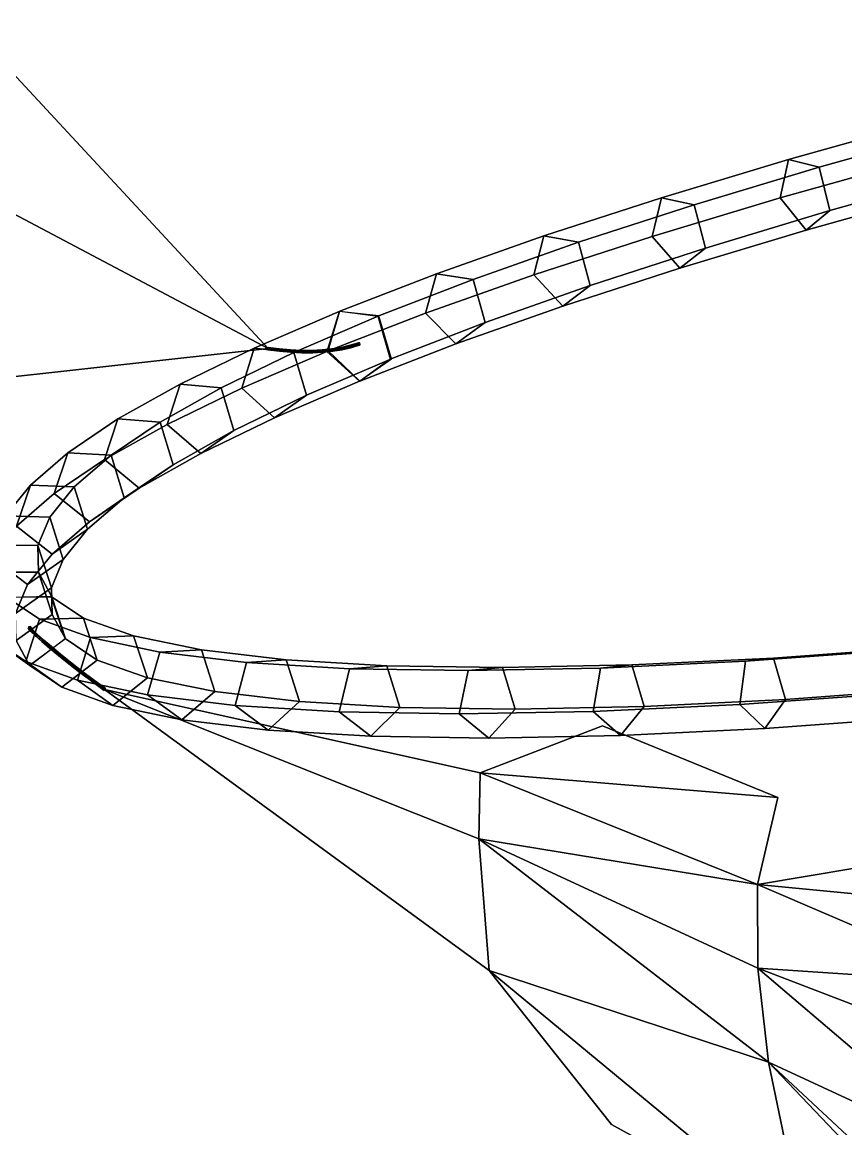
# Model space of a CAD drawing. Header units: metres. Extents: x -349 to 464, y -383 to 362.
# Drawn here: x 35.11 to 60.53, y -124.9 to -90.77 of the extents above; entities that cross this region are included whole.
import ezdxf

# ---------------------------------------------------------------- set-up
doc = ezdxf.new("R2010")
doc.units = ezdxf.units.M

msp = doc.modelspace()

# ---------------------------------------------------------------- linework, layer by layer
at = {"layer": 'Breeder_Leaf', "color": 3}
for points in [[(42.7002, -100.8336, 560.2495), (34.4834, -96.4858, 551.5913), (33.3551, -90.7683, 554.6625)], [(42.7002, -100.8336, 560.2495), (33.3551, -90.7683, 554.6625), (34.4834, -96.4858, 551.5913)], [(33.04763, -101.8982, 549.0446), (34.4834, -96.4858, 551.5913), (42.7002, -100.8336, 560.2495)], [(33.04763, -101.8982, 549.0446), (42.7002, -100.8336, 560.2495), (34.4834, -96.4858, 551.5913)], [(49.5255, -120.0182, 514.0168), (49.2049, -115.9604, 509.4046), (37.66, -111.3525, 512.0245)], [(49.5255, -120.0182, 514.0168), (37.66, -111.3525, 512.0245), (49.2049, -115.9604, 509.4046)], [(37.66, -111.3525, 512.0245), (49.2049, -115.9604, 509.4046), (49.2497, -113.9227, 503.1403)], [(37.66, -111.3525, 512.0245), (49.2497, -113.9227, 503.1403), (49.2049, -115.9604, 509.4046)], [(58.425, -114.6794, 493.5462), (53.02547, -112.4721, 497.2184), (49.2497, -113.9227, 503.1403)], [(58.425, -114.6794, 493.5462), (49.2497, -113.9227, 503.1403), (53.02547, -112.4721, 497.2184)], [(49.2049, -115.9604, 509.4046), (57.8033, -117.3701, 501.502), (49.2497, -113.9227, 503.1403)], [(49.2049, -115.9604, 509.4046), (49.2497, -113.9227, 503.1403), (57.8033, -117.3701, 501.502)], [(57.8033, -117.3701, 501.502), (58.425, -114.6794, 493.5462), (49.2497, -113.9227, 503.1403)], [(57.8033, -117.3701, 501.502), (49.2497, -113.9227, 503.1403), (58.425, -114.6794, 493.5462)], [(49.5255, -120.0182, 514.0168), (58.1452, -122.85, 511.7004), (49.2049, -115.9604, 509.4046)], [(49.5255, -120.0182, 514.0168), (49.2049, -115.9604, 509.4046), (58.1452, -122.85, 511.7004)], [(58.1452, -122.85, 511.7004), (57.8117, -119.9474, 506.6965), (49.2049, -115.9604, 509.4046)], [(58.1452, -122.85, 511.7004), (49.2049, -115.9604, 509.4046), (57.8117, -119.9474, 506.6965)], [(49.2049, -115.9604, 509.4046), (57.8117, -119.9474, 506.6965), (57.8033, -117.3701, 501.502)], [(49.2049, -115.9604, 509.4046), (57.8033, -117.3701, 501.502), (57.8117, -119.9474, 506.6965)], [(68.7174, -118.4162, 490.4249), (62.3392, -116.6055, 494.6656), (57.8033, -117.3701, 501.502)], [(68.7174, -118.4162, 490.4249), (57.8033, -117.3701, 501.502), (62.3392, -116.6055, 494.6656)], [(57.8117, -119.9474, 506.6965), (64.9236, -120.4181, 500.3792), (57.8033, -117.3701, 501.502)], [(57.8117, -119.9474, 506.6965), (57.8033, -117.3701, 501.502), (64.9236, -120.4181, 500.3792)], [(64.9236, -120.4181, 500.3792), (68.7174, -118.4162, 490.4249), (57.8033, -117.3701, 501.502)], [(64.9236, -120.4181, 500.3792), (57.8033, -117.3701, 501.502), (68.7174, -118.4162, 490.4249)], [(49.5255, -120.0182, 514.0168), (59.2172, -128.0339, 518.2159), (58.1452, -122.85, 511.7004)], [(49.5255, -120.0182, 514.0168), (58.1452, -122.85, 511.7004), (59.2172, -128.0339, 518.2159)], [(49.5255, -120.0182, 514.0168), (53.3002, -124.7684, 517.8979), (59.2172, -128.0339, 518.2159)], [(49.5255, -120.0182, 514.0168), (59.2172, -128.0339, 518.2159), (53.3002, -124.7684, 517.8979)], [(58.1452, -122.85, 511.7004), (64.8929, -125.9658, 509.017), (57.8117, -119.9474, 506.6965)], [(58.1452, -122.85, 511.7004), (57.8117, -119.9474, 506.6965), (64.8929, -125.9658, 509.017)], [(64.8929, -125.9658, 509.017), (64.9172, -122.6688, 504.9911), (57.8117, -119.9474, 506.6965)], [(64.8929, -125.9658, 509.017), (57.8117, -119.9474, 506.6965), (64.9172, -122.6688, 504.9911)], [(57.8117, -119.9474, 506.6965), (64.9172, -122.6688, 504.9911), (64.9236, -120.4181, 500.3792)], [(57.8117, -119.9474, 506.6965), (64.9236, -120.4181, 500.3792), (64.9172, -122.6688, 504.9911)], [(58.1452, -122.85, 511.7004), (69.1961, -133.1447, 515.8646), (64.8929, -125.9658, 509.017)], [(58.1452, -122.85, 511.7004), (64.8929, -125.9658, 509.017), (69.1961, -133.1447, 515.8646)], [(58.1452, -122.85, 511.7004), (63.04282, -128.0008, 515.8393), (69.1961, -133.1447, 515.8646)], [(58.1452, -122.85, 511.7004), (69.1961, -133.1447, 515.8646), (63.04282, -128.0008, 515.8393)]]:
    msp.add_3dface(points, dxfattribs=at)
at = {"layer": 'Breeder_Petiole', "color": 3}
for points in [[(62.7375, -95.00709, 585.5865), (58.5058, -96.1913, 581.806), (58.7603, -95.00459, 581.1503), (62.9599, -93.83, 584.9021)], [(62.9599, -93.83, 584.9021), (58.7603, -95.00459, 581.1503), (59.7026, -95.2444, 580.1715), (63.8311, -94.09074, 583.8646)], [(63.8311, -94.09074, 583.8646), (59.7026, -95.2444, 580.1715), (60.03922, -96.5816, 580.2133), (64.1552, -95.4312, 583.8982)], [(58.5058, -96.1913, 581.806), (54.5532, -97.38, 577.7359), (54.8377, -96.1834, 577.111), (58.7603, -95.00459, 581.1503)], [(58.7603, -95.00459, 581.1503), (54.8377, -96.1834, 577.111), (55.8467, -96.4024, 576.1959), (59.7026, -95.2444, 580.1715)], [(63.4874, -96.01163, 584.9567), (59.3081, -97.1807, 581.2182), (58.5058, -96.1913, 581.806), (62.7375, -95.00709, 585.5865)], [(59.7026, -95.2444, 580.1715), (55.8467, -96.4024, 576.1959), (56.1951, -97.7362, 576.2468), (60.03922, -96.5816, 580.2133)], [(64.1552, -95.4312, 583.8982), (60.03922, -96.5816, 580.2133), (59.3081, -97.1807, 581.2182), (63.4874, -96.01163, 584.9567)], [(54.5532, -97.38, 577.7359), (50.8987, -98.5669, 573.3957), (51.2109, -97.3606, 572.8036), (54.8377, -96.1834, 577.111)], [(54.8377, -96.1834, 577.111), (51.2109, -97.3606, 572.8036), (52.2819, -97.5586, 571.9568), (55.8467, -96.4024, 576.1959)], [(59.3081, -97.1807, 581.2182), (55.4048, -98.3542, 577.1937), (54.5532, -97.38, 577.7359), (58.5058, -96.1913, 581.806)], [(55.8467, -96.4024, 576.1959), (52.2819, -97.5586, 571.9568), (52.6415, -98.8891, 572.0175), (56.1951, -97.7362, 576.2468)], [(60.03922, -96.5816, 580.2133), (56.1951, -97.7362, 576.2468), (55.4048, -98.3542, 577.1937), (59.3081, -97.1807, 581.2182)], [(50.8987, -98.5669, 573.3957), (47.5598, -99.7459, 568.8062), (47.8974, -98.5299, 568.2489), (51.2109, -97.3606, 572.8036)], [(51.2109, -97.3606, 572.8036), (47.8974, -98.5299, 568.2489), (49.02532, -98.7069, 567.4745), (52.2819, -97.5586, 571.9568)], [(52.2819, -97.5586, 571.9568), (49.02532, -98.7069, 567.4745), (49.3953, -100.0341, 567.5459), (52.6415, -98.8891, 572.0175)], [(55.4048, -98.3542, 577.1937), (51.7961, -99.5258, 572.9025), (50.8987, -98.5669, 573.3957), (54.5532, -97.38, 577.7359)], [(56.1951, -97.7362, 576.2468), (52.6415, -98.8891, 572.0175), (51.7961, -99.5258, 572.9025), (55.4048, -98.3542, 577.1937)], [(47.5598, -99.7459, 568.8062), (44.5524, -100.9109, 563.9894), (44.9129, -99.6852, 563.4686), (47.8974, -98.5299, 568.2489)], [(47.8974, -98.5299, 568.2489), (44.9129, -99.6852, 563.4686), (46.09254, -99.8415, 562.7706), (49.02532, -98.7069, 567.4745)], [(51.7961, -99.5258, 572.9025), (48.4995, -100.6896, 568.3651), (47.5598, -99.7459, 568.8062), (50.8987, -98.5669, 573.3957)], [(49.02532, -98.7069, 567.4745), (46.09254, -99.8415, 562.7706), (46.4722, -101.1653, 562.8535), (49.3953, -100.0341, 567.5459)], [(52.6415, -98.8891, 572.0175), (49.3953, -100.0341, 567.5459), (48.4995, -100.6896, 568.3651), (51.7961, -99.5258, 572.9025)], [(44.5133, -100.9283, 563.9208), (41.8912, -102.0556, 558.9685), (42.2717, -100.8205, 558.4858), (44.8939, -99.6932, 563.4382)], [(44.8939, -99.6932, 563.4382), (42.2717, -100.8205, 558.4858), (43.4976, -100.9564, 557.8677), (46.1197, -99.8291, 562.8201)], [(46.1197, -99.8291, 562.8201), (43.4976, -100.9564, 557.8677), (43.8861, -102.2768, 557.9626), (46.5082, -101.1495, 562.9149)], [(48.4995, -100.6896, 568.3651), (45.5307, -101.8394, 563.6034), (44.5524, -100.9109, 563.9894), (47.5598, -99.7459, 568.8062)], [(49.3953, -100.0341, 567.5459), (46.4722, -101.1653, 562.8535), (45.5307, -101.8394, 563.6034), (48.4995, -100.6896, 568.3651)], [(45.4774, -100.6994, 563.3628), (45.2193, -100.7779, 562.9803), (45.2319, -100.736, 562.9632), (45.4902, -100.6571, 563.3455)], [(45.4902, -100.6571, 563.3455), (45.2319, -100.736, 562.9632), (45.2712, -100.7416, 562.9378), (45.5297, -100.6628, 563.3199)], [(45.5297, -100.6628, 563.3199), (45.2712, -100.7416, 562.9378), (45.2832, -100.7872, 562.9391), (45.5418, -100.7087, 563.3212)], [(41.8912, -102.0556, 558.9685), (39.5886, -103.1742, 553.7676), (39.9867, -101.9299, 553.3245), (42.2717, -100.8205, 558.4858)], [(42.2717, -100.8205, 558.4858), (39.9867, -101.9299, 553.3245), (41.253, -102.0457, 552.7894), (43.4976, -100.9564, 557.8677)], [(43.4976, -100.9564, 557.8677), (41.253, -102.0457, 552.7894), (41.6494, -103.3627, 552.8969), (43.8861, -102.2768, 557.9626)], [(45.5261, -101.8419, 563.5925), (42.9039, -102.9692, 558.6402), (41.8912, -102.0556, 558.9685), (44.5133, -100.9283, 563.9208)], [(43.03388, -100.8876, 560.5739), (42.6758, -100.8402, 560.2779), (42.6913, -100.8002, 560.2655), (43.04892, -100.8476, 560.561)], [(43.0541, -100.9188, 560.5479), (42.6943, -100.8712, 560.2505), (42.6758, -100.8402, 560.2779), (43.03388, -100.8876, 560.5739)], [(43.04892, -100.8476, 560.561), (42.6913, -100.8002, 560.2655), (42.719, -100.8061, 560.2311), (43.07796, -100.8536, 560.5277)], [(43.08115, -100.8974, 560.5197), (42.7209, -100.8497, 560.2219), (42.6943, -100.8712, 560.2505), (43.0541, -100.9188, 560.5479)], [(43.07796, -100.8536, 560.5277), (42.719, -100.8061, 560.2311), (42.7209, -100.8497, 560.2219), (43.08115, -100.8974, 560.5197)], [(43.3819, -100.9193, 560.8835), (43.03388, -100.8876, 560.5739), (43.04892, -100.8476, 560.561), (43.3966, -100.879, 560.8701)], [(43.4039, -100.9509, 560.8588), (43.0541, -100.9188, 560.5479), (43.03388, -100.8876, 560.5739), (43.3819, -100.9193, 560.8835)], [(43.3966, -100.879, 560.8701), (43.04892, -100.8476, 560.561), (43.07796, -100.8536, 560.5277), (43.4272, -100.8852, 560.8377)], [(43.4317, -100.9294, 560.8308), (43.08115, -100.8974, 560.5197), (43.0541, -100.9188, 560.5479), (43.4039, -100.9509, 560.8588)], [(43.4272, -100.8852, 560.8377), (43.07796, -100.8536, 560.5277), (43.08115, -100.8974, 560.5197), (43.4317, -100.9294, 560.8308)], [(43.7193, -100.9353, 561.2058), (43.3819, -100.9193, 560.8835), (43.3966, -100.879, 560.8701), (43.7336, -100.8946, 561.1919)], [(43.7431, -100.9672, 561.1826), (43.4039, -100.9509, 560.8588), (43.3819, -100.9193, 560.8835), (43.7193, -100.9353, 561.2058)], [(43.7336, -100.8946, 561.1919), (43.3966, -100.879, 560.8701), (43.4272, -100.8852, 560.8377), (43.7657, -100.9009, 561.1605)], [(43.7716, -100.9454, 561.1548), (43.4317, -100.9294, 560.8308), (43.4039, -100.9509, 560.8588), (43.7431, -100.9672, 561.1826)], [(43.7657, -100.9009, 561.1605), (43.4272, -100.8852, 560.8377), (43.4317, -100.9294, 560.8308), (43.7716, -100.9454, 561.1548)], [(44.04531, -100.9354, 561.5401), (43.7193, -100.9353, 561.2058), (43.7336, -100.8946, 561.1919), (44.05927, -100.8944, 561.5256)], [(44.07087, -100.9675, 561.5183), (43.7431, -100.9672, 561.1826), (43.7193, -100.9353, 561.2058), (44.04531, -100.9354, 561.5401)], [(44.05927, -100.8944, 561.5256), (43.7336, -100.8946, 561.1919), (43.7657, -100.9009, 561.1605), (44.09288, -100.9007, 561.4952)], [(44.1, -100.9456, 561.4908), (43.7716, -100.9454, 561.1548), (43.7431, -100.9672, 561.1826), (44.07087, -100.9675, 561.5183)], [(44.09288, -100.9007, 561.4952), (43.7657, -100.9009, 561.1605), (43.7716, -100.9454, 561.1548), (44.1, -100.9456, 561.4908)], [(44.359, -100.9197, 561.8856), (44.04531, -100.9354, 561.5401), (44.05927, -100.8944, 561.5256), (44.3726, -100.8784, 561.8704)], [(44.3863, -100.9519, 561.8654), (44.07087, -100.9675, 561.5183), (44.04531, -100.9354, 561.5401), (44.359, -100.9197, 561.8856)], [(44.3726, -100.8784, 561.8704), (44.05927, -100.8944, 561.5256), (44.09288, -100.9007, 561.4952), (44.4077, -100.8846, 561.8412)], [(44.4161, -100.9297, 561.8381), (44.1, -100.9456, 561.4908), (44.07087, -100.9675, 561.5183), (44.3863, -100.9519, 561.8654)], [(44.4077, -100.8846, 561.8412), (44.09288, -100.9007, 561.4952), (44.1, -100.9456, 561.4908), (44.4161, -100.9297, 561.8381)], [(44.6597, -100.8881, 562.2413), (44.359, -100.9197, 561.8856), (44.3726, -100.8784, 561.8704), (44.673, -100.8466, 562.2255)], [(44.6886, -100.9204, 562.2227), (44.3863, -100.9519, 561.8654), (44.359, -100.9197, 561.8856), (44.6597, -100.8881, 562.2413)], [(44.673, -100.8466, 562.2255), (44.3726, -100.8784, 561.8704), (44.4077, -100.8846, 561.8412), (44.7095, -100.8527, 562.1976)], [(44.7191, -100.898, 562.1959), (44.4161, -100.9297, 561.8381), (44.3863, -100.9519, 561.8654), (44.6886, -100.9204, 562.2227)], [(44.7095, -100.8527, 562.1976), (44.4077, -100.8846, 561.8412), (44.4161, -100.9297, 561.8381), (44.7191, -100.898, 562.1959)], [(44.9467, -100.8408, 562.6066), (44.6597, -100.8881, 562.2413), (44.673, -100.8466, 562.2255), (44.9597, -100.7991, 562.59)], [(44.9772, -100.8731, 562.5897), (44.6886, -100.9204, 562.2227), (44.6597, -100.8881, 562.2413), (44.9467, -100.8408, 562.6066)], [(44.9597, -100.7991, 562.59), (44.673, -100.8466, 562.2255), (44.7095, -100.8527, 562.1976), (44.9976, -100.805, 562.5634)], [(45.00842, -100.8505, 562.5631), (44.7191, -100.898, 562.1959), (44.6886, -100.9204, 562.2227), (44.9772, -100.8731, 562.5897)], [(44.9976, -100.805, 562.5634), (44.7095, -100.8527, 562.1976), (44.7191, -100.898, 562.1959), (45.00842, -100.8505, 562.5631)], [(45.2193, -100.7779, 562.9803), (44.9467, -100.8408, 562.6066), (44.9597, -100.7991, 562.59), (45.2319, -100.736, 562.9632)], [(45.2514, -100.8101, 562.9653), (44.9772, -100.8731, 562.5897), (44.9467, -100.8408, 562.6066), (45.2193, -100.7779, 562.9803)], [(45.2319, -100.736, 562.9632), (44.9597, -100.7991, 562.59), (44.9976, -100.805, 562.5634), (45.2712, -100.7416, 562.9378)], [(45.2832, -100.7872, 562.9391), (45.00842, -100.8505, 562.5631), (44.9772, -100.8731, 562.5897), (45.2514, -100.8101, 562.9653)], [(45.2712, -100.7416, 562.9378), (44.9976, -100.805, 562.5634), (45.00842, -100.8505, 562.5631), (45.2832, -100.7872, 562.9391)], [(45.5098, -100.7317, 563.3476), (45.2514, -100.8101, 562.9653), (45.2193, -100.7779, 562.9803), (45.4774, -100.6994, 563.3628)], [(45.5418, -100.7087, 563.3212), (45.2832, -100.7872, 562.9391), (45.2514, -100.8101, 562.9653), (45.5098, -100.7317, 563.3476)], [(46.5082, -101.1495, 562.9149), (43.8861, -102.2768, 557.9626), (42.9039, -102.9692, 558.6402), (45.5261, -101.8419, 563.5925)], [(39.5886, -103.1742, 553.7676), (37.6559, -104.2608, 548.4117), (38.06862, -103.0075, 548.0092), (39.9867, -101.9299, 553.3245)], [(39.9867, -101.9299, 553.3245), (38.06862, -103.0075, 548.0092), (39.3694, -103.1037, 547.5599), (41.253, -102.0457, 552.7894)], [(41.253, -102.0457, 552.7894), (39.3694, -103.1037, 547.5599), (39.7728, -104.4175, 547.6805), (41.6494, -103.3627, 552.8969)], [(42.9039, -102.9692, 558.6402), (40.6318, -104.0731, 553.4994), (39.5886, -103.1742, 553.7676), (41.8912, -102.0556, 558.9685)], [(43.8861, -102.2768, 557.9626), (41.6494, -103.3627, 552.8969), (40.6318, -104.0731, 553.4994), (42.9039, -102.9692, 558.6402)], [(37.6559, -104.2608, 548.4117), (36.1022, -105.3097, 542.9265), (36.5266, -104.0477, 542.5656), (38.06862, -103.0075, 548.0092)], [(38.06862, -103.0075, 548.0092), (36.5266, -104.0477, 542.5656), (37.8558, -104.1249, 542.2043), (39.3694, -103.1037, 547.5599)], [(40.6318, -104.0731, 553.4994), (38.7251, -105.1454, 548.2056), (37.6559, -104.2608, 548.4117), (39.5886, -103.1742, 553.7676)], [(39.3694, -103.1037, 547.5599), (37.8558, -104.1249, 542.2043), (38.2653, -105.4354, 542.3387), (39.7728, -104.4175, 547.6805)], [(41.6494, -103.3627, 552.8969), (39.7728, -104.4175, 547.6805), (38.7251, -105.1454, 548.2056), (40.6318, -104.0731, 553.4994)], [(36.1022, -105.3097, 542.9265), (34.9349, -106.3154, 537.3383), (35.3682, -105.0449, 537.0197), (36.5266, -104.0477, 542.5656)], [(36.5266, -104.0477, 542.5656), (35.3682, -105.0449, 537.0197), (36.7196, -105.1038, 536.7486), (37.8558, -104.1249, 542.2043)], [(38.7251, -105.1454, 548.2056), (37.193, -106.1804, 542.7842), (36.1022, -105.3097, 542.9265), (37.6559, -104.2608, 548.4117)], [(37.8558, -104.1249, 542.2043), (36.7196, -105.1038, 536.7486), (37.1342, -106.4112, 536.897), (38.2653, -105.4354, 542.3387)], [(39.7728, -104.4175, 547.6805), (38.2653, -105.4354, 542.3387), (37.193, -106.1804, 542.7842), (38.7251, -105.1454, 548.2056)], [(34.9349, -106.3154, 537.3383), (34.1597, -107.2726, 531.6739), (34.5987, -105.9941, 531.3984), (35.3682, -105.0449, 537.0197)], [(35.3682, -105.0449, 537.0197), (34.5987, -105.9941, 531.3984), (35.9659, -106.0353, 531.2188), (36.7196, -105.1038, 536.7486)], [(36.7196, -105.1038, 536.7486), (35.9659, -106.0353, 531.2188), (36.3846, -107.3397, 531.3817), (37.1342, -106.4112, 536.897)], [(37.193, -106.1804, 542.7842), (36.04292, -107.1726, 537.2613), (34.9349, -106.3154, 537.3383), (36.1022, -105.3097, 542.9265)], [(38.2653, -105.4354, 542.3387), (37.1342, -106.4112, 536.897), (36.04292, -107.1726, 537.2613), (37.193, -106.1804, 542.7842)], [(34.5987, -105.9941, 531.3984), (34.2219, -106.89, 525.7285), (35.5985, -106.9145, 525.6414), (35.9659, -106.0353, 531.2188)], [(35.9659, -106.0353, 531.2188), (35.5985, -106.9145, 525.6414), (36.02033, -108.2159, 525.819), (36.3846, -107.3397, 531.3817)], [(36.04292, -107.1726, 537.2613), (35.2801, -108.1168, 531.6634), (34.1597, -107.2726, 531.6739), (34.9349, -106.3154, 537.3383)], [(37.1342, -106.4112, 536.897), (36.3846, -107.3397, 531.3817), (35.2801, -108.1168, 531.6634), (36.04292, -107.1726, 537.2613)], [(34.2219, -106.89, 525.7285), (34.2394, -107.728, 520.0372), (35.619, -107.7366, 520.0433), (35.5985, -106.9145, 525.6414)], [(35.5985, -106.9145, 525.6414), (35.619, -107.7366, 520.0433), (36.04286, -109.0352, 520.2358), (36.02033, -108.2159, 525.819)], [(35.2801, -108.1168, 531.6634), (34.9083, -109.008, 526.0174), (33.78, -108.1762, 525.9606), (34.1597, -107.2726, 531.6739)], [(36.3846, -107.3397, 531.3817), (36.02033, -108.2159, 525.819), (34.9083, -109.008, 526.0174), (35.2801, -108.1168, 531.6634)], [(34.2394, -107.728, 520.0372), (34.6512, -108.5035, 514.352), (36.02724, -108.4972, 514.4514), (35.619, -107.7366, 520.0433)], [(35.619, -107.7366, 520.0433), (36.02724, -108.4972, 514.4514), (36.452, -109.7932, 514.6589), (36.04286, -109.0352, 520.2358)], [(34.2287, -109.8218, 514.3784), (35.2232, -110.4902, 508.7895), (35.6499, -109.1807, 508.7088), (34.6554, -108.5123, 514.2977)], [(34.6554, -108.5123, 514.2977), (35.6499, -109.1807, 508.7088), (37.00848, -109.1528, 508.9472), (36.01401, -108.4844, 514.5361)], [(36.02033, -108.2159, 525.819), (36.04286, -109.0352, 520.2358), (34.9292, -109.8414, 520.3504), (34.9083, -109.008, 526.0174)], [(36.01401, -108.4844, 514.5361), (37.00848, -109.1528, 508.9472), (37.434, -110.4448, 509.1774), (36.4395, -109.7764, 514.7664)], [(34.9292, -109.8414, 520.3504), (35.3426, -110.6126, 514.6897), (34.2128, -109.8035, 514.4971), (33.7978, -109.0213, 520.2258)], [(36.04286, -109.0352, 520.2358), (36.452, -109.7932, 514.6589), (35.3426, -110.6126, 514.6897), (34.9292, -109.8414, 520.3504)], [(35.2232, -110.4902, 508.7895), (36.8177, -111.0647, 503.2039), (37.2261, -109.747, 503.1864), (35.6499, -109.1807, 508.7088)], [(35.6499, -109.1807, 508.7088), (37.2261, -109.747, 503.1864), (38.5528, -109.7002, 503.5616), (37.00848, -109.1528, 508.9472)], [(37.00848, -109.1528, 508.9472), (38.5528, -109.7002, 503.5616), (38.9768, -110.9884, 503.8146), (37.434, -110.4448, 509.1774)], [(35.2962, -109.4589, 514.5256), (35.3851, -109.5607, 514.0775), (35.4003, -109.5167, 514.0705), (35.3115, -109.4146, 514.5185)], [(35.3341, -109.4855, 514.5391), (35.4227, -109.5871, 514.0909), (35.3851, -109.5607, 514.0775), (35.2962, -109.4589, 514.5256)], [(35.3115, -109.4146, 514.5185), (35.4003, -109.5167, 514.0705), (35.4466, -109.5155, 514.0793), (35.3581, -109.4133, 514.5275)], [(35.372, -109.4569, 514.5401), (35.4603, -109.5588, 514.0919), (35.4227, -109.5871, 514.0909), (35.3341, -109.4855, 514.5391)], [(35.3581, -109.4133, 514.5275), (35.4466, -109.5155, 514.0793), (35.4603, -109.5588, 514.0919), (35.372, -109.4569, 514.5401)], [(35.3851, -109.5607, 514.0775), (35.5279, -109.7002, 513.6502), (35.5435, -109.6571, 513.6414), (35.4003, -109.5167, 514.0705)], [(35.4227, -109.5871, 514.0909), (35.5635, -109.7246, 513.6701), (35.5279, -109.7002, 513.6502), (35.3851, -109.5607, 514.0775)], [(35.4003, -109.5167, 514.0705), (35.5435, -109.6571, 513.6414), (35.588, -109.6544, 513.6553), (35.4466, -109.5155, 514.0793)], [(35.4603, -109.5588, 514.0919), (35.6003, -109.6959, 513.673), (35.5635, -109.7246, 513.6701), (35.4227, -109.5871, 514.0909)], [(35.4466, -109.5155, 514.0793), (35.588, -109.6544, 513.6553), (35.6003, -109.6959, 513.673), (35.4603, -109.5588, 514.0919)], [(35.348, -110.6148, 514.6724), (36.3424, -111.2832, 509.0834), (35.2232, -110.4902, 508.7895), (34.2287, -109.8218, 514.3784)], [(36.4395, -109.7764, 514.7664), (37.434, -110.4448, 509.1774), (36.3424, -111.2832, 509.0834), (35.348, -110.6148, 514.6724)], [(35.5279, -109.7002, 513.6502), (35.721, -109.8736, 513.2566), (35.7373, -109.8315, 513.246), (35.5435, -109.6571, 513.6414)], [(35.5635, -109.7246, 513.6701), (35.7539, -109.8955, 513.2823), (35.721, -109.8736, 513.2566), (35.5279, -109.7002, 513.6502)], [(35.5435, -109.6571, 513.6414), (35.7373, -109.8315, 513.246), (35.7795, -109.827, 513.2647), (35.588, -109.6544, 513.6553)], [(35.6003, -109.6959, 513.673), (35.7897, -109.8664, 513.287), (35.7539, -109.8955, 513.2823), (35.5635, -109.7246, 513.6701)], [(35.588, -109.6544, 513.6553), (35.7795, -109.827, 513.2647), (35.7897, -109.8664, 513.287), (35.6003, -109.6959, 513.673)], [(35.721, -109.8736, 513.2566), (35.9603, -110.0772, 512.905), (35.9774, -110.0363, 512.8928), (35.7373, -109.8315, 513.246)], [(35.7539, -109.8955, 513.2823), (35.9898, -110.0962, 512.936), (35.9603, -110.0772, 512.905), (35.721, -109.8736, 513.2566)], [(35.7373, -109.8315, 513.246), (35.9774, -110.0363, 512.8928), (36.01678, -110.0296, 512.9158), (35.7795, -109.827, 513.2647)], [(35.7897, -109.8664, 513.287), (36.0244, -110.0665, 512.9423), (35.9898, -110.0962, 512.936), (35.7539, -109.8955, 513.2823)], [(35.7795, -109.827, 513.2647), (36.01678, -110.0296, 512.9158), (36.0244, -110.0665, 512.9423), (35.7897, -109.8664, 513.287)], [(36.8177, -111.0647, 503.2039), (38.9788, -111.5192, 497.8009), (39.3625, -110.1948, 497.8443), (37.2261, -109.747, 503.1864)], [(37.2261, -109.747, 503.1864), (39.3625, -110.1948, 497.8443), (40.6435, -110.1318, 498.3527), (38.5528, -109.7002, 503.5616)], [(38.5528, -109.7002, 503.5616), (40.6435, -110.1318, 498.3527), (41.06342, -111.4167, 498.6282), (38.9768, -110.9884, 503.8146)], [(35.9603, -110.0772, 512.905), (36.2406, -110.3067, 512.6031), (36.2586, -110.2669, 512.5896), (35.9774, -110.0363, 512.8928)], [(35.9898, -110.0962, 512.936), (36.266, -110.3223, 512.6386), (36.2406, -110.3067, 512.6031), (35.9603, -110.0772, 512.905)], [(35.9774, -110.0363, 512.8928), (36.2586, -110.2669, 512.5896), (36.2947, -110.2579, 512.6161), (36.01678, -110.0296, 512.9158)], [(36.0244, -110.0665, 512.9423), (36.2992, -110.2919, 512.6463), (36.266, -110.3223, 512.6386), (35.9898, -110.0962, 512.936)], [(36.01678, -110.0296, 512.9158), (36.2947, -110.2579, 512.6161), (36.2992, -110.2919, 512.6463), (36.0244, -110.0665, 512.9423)], [(38.9788, -111.5192, 497.8009), (41.683, -111.8472, 492.6385), (42.03587, -110.5174, 492.7403), (39.3625, -110.1948, 497.8443)], [(39.3625, -110.1948, 497.8443), (42.03587, -110.5174, 492.7403), (43.2574, -110.4413, 493.3767), (40.6435, -110.1318, 498.3527)], [(40.6435, -110.1318, 498.3527), (43.2574, -110.4413, 493.3767), (43.671, -111.7234, 493.6743), (41.06342, -111.4167, 498.6282)], [(57.2579, -111.814, 475.457), (62.1289, -111.4619, 472.2601), (62.2487, -110.1282, 472.5919), (57.4332, -110.478, 475.7527)], [(57.4332, -110.478, 475.7527), (62.2487, -110.1282, 472.5919), (62.9982, -110.0351, 473.7464), (58.2973, -110.3816, 476.8239)], [(58.2973, -110.3816, 476.8239), (62.9982, -110.0351, 473.7464), (63.3486, -111.3104, 474.1389), (58.6641, -111.6572, 477.2001)], [(36.3424, -111.2832, 509.0834), (37.916, -111.8435, 503.5981), (36.8177, -111.0647, 503.2039), (35.2232, -110.4902, 508.7895)], [(36.2406, -110.3067, 512.6031), (36.5557, -110.5569, 512.3575), (36.5749, -110.5185, 512.343), (36.2586, -110.2669, 512.5896)], [(36.266, -110.3223, 512.6386), (36.5767, -110.569, 512.3967), (36.5557, -110.5569, 512.3575), (36.2406, -110.3067, 512.6031)], [(36.2586, -110.2669, 512.5896), (36.5749, -110.5185, 512.343), (36.6072, -110.5068, 512.3724), (36.2947, -110.2579, 512.6161)], [(36.2992, -110.2919, 512.6463), (36.6083, -110.5378, 512.4055), (36.5767, -110.569, 512.3967), (36.266, -110.3223, 512.6386)], [(36.2947, -110.2579, 512.6161), (36.6072, -110.5068, 512.3724), (36.6083, -110.5378, 512.4055), (36.2992, -110.2919, 512.6463)], [(37.434, -110.4448, 509.1774), (38.9768, -110.9884, 503.8146), (37.916, -111.8435, 503.5981), (36.3424, -111.2832, 509.0834)], [(36.5557, -110.5569, 512.3575), (36.8989, -110.8225, 512.1733), (36.9193, -110.7855, 512.158), (36.5749, -110.5185, 512.343)], [(36.5767, -110.569, 512.3967), (36.915, -110.8308, 512.2153), (36.8989, -110.8225, 512.1733), (36.5557, -110.5569, 512.3575)], [(36.5749, -110.5185, 512.343), (36.9193, -110.7855, 512.158), (36.9477, -110.7709, 512.1897), (36.6072, -110.5068, 512.3724)], [(36.6083, -110.5378, 512.4055), (36.945, -110.7987, 512.2249), (36.915, -110.8308, 512.2153), (36.5767, -110.569, 512.3967)], [(36.6072, -110.5068, 512.3724), (36.9477, -110.7709, 512.1897), (36.945, -110.7987, 512.2249), (36.6083, -110.5378, 512.4055)], [(41.683, -111.8472, 492.6385), (44.9006, -112.0437, 487.7724), (45.2167, -110.71, 487.9291), (42.03587, -110.5174, 492.7403)], [(42.03587, -110.5174, 492.7403), (45.2167, -110.71, 487.9291), (46.3662, -110.6239, 488.6872), (43.2574, -110.4413, 493.3767)], [(43.2574, -110.4413, 493.3767), (46.3662, -110.6239, 488.6872), (46.7711, -111.9036, 489.006), (43.671, -111.7234, 493.6743)], [(52.7307, -112.0286, 479.1352), (57.2579, -111.814, 475.457), (57.4332, -110.478, 475.7527), (52.9576, -110.6918, 479.3894)], [(52.9576, -110.6918, 479.3894), (57.4332, -110.478, 475.7527), (58.2973, -110.3816, 476.8239), (53.9273, -110.5955, 480.366)], [(53.9273, -110.5955, 480.366), (58.2973, -110.3816, 476.8239), (58.6641, -111.6572, 477.2001), (54.3087, -111.8719, 480.7244)], [(36.8989, -110.8225, 512.1733), (37.2628, -111.0978, 512.0547), (37.2845, -111.0622, 512.0389), (36.9193, -110.7855, 512.158)], [(36.915, -110.8308, 512.2153), (37.2737, -111.1022, 512.0985), (37.2628, -111.0978, 512.0547), (36.8989, -110.8225, 512.1733)], [(36.945, -110.7987, 512.2249), (37.302, -111.0692, 512.1087), (37.2737, -111.1022, 512.0985), (36.915, -110.8308, 512.2153)], [(36.9193, -110.7855, 512.158), (37.2845, -111.0622, 512.0389), (37.3086, -111.0447, 512.072), (36.9477, -110.7709, 512.1897)], [(36.9477, -110.7709, 512.1897), (37.3086, -111.0447, 512.072), (37.302, -111.0692, 512.1087), (36.945, -110.7987, 512.2249)], [(44.9006, -112.0437, 487.7724), (48.5966, -112.1049, 483.2551), (48.8706, -110.7689, 483.4628), (45.2167, -110.71, 487.9291)], [(45.2167, -110.71, 487.9291), (48.8706, -110.7689, 483.4628), (49.9357, -110.676, 484.3347), (46.3662, -110.6239, 488.6872)], [(46.3662, -110.6239, 488.6872), (49.9357, -110.676, 484.3347), (50.33, -111.9538, 484.6739), (46.7711, -111.9036, 489.006)], [(48.5966, -112.1049, 483.2551), (52.7307, -112.0286, 479.1352), (52.9576, -110.6918, 479.3894), (48.8706, -110.7689, 483.4628)], [(48.8706, -110.7689, 483.4628), (52.9576, -110.6918, 479.3894), (53.9273, -110.5955, 480.366), (49.9357, -110.676, 484.3347)], [(49.9357, -110.676, 484.3347), (53.9273, -110.5955, 480.366), (54.3087, -111.8719, 480.7244), (50.33, -111.9538, 484.6739)], [(37.916, -111.8435, 503.5981), (40.04591, -112.2858, 498.2926), (38.9788, -111.5192, 497.8009), (36.8177, -111.0647, 503.2039)], [(37.2628, -111.0978, 512.0547), (37.6392, -111.3769, 512.004), (37.6625, -111.3425, 511.9878), (37.2845, -111.0622, 512.0389)], [(37.2737, -111.1022, 512.0985), (37.6449, -111.3774, 512.049), (37.6392, -111.3769, 512.004), (37.2628, -111.0978, 512.0547)], [(37.302, -111.0692, 512.1087), (37.6716, -111.3432, 512.0595), (37.6449, -111.3774, 512.049), (37.2737, -111.1022, 512.0985)], [(37.2845, -111.0622, 512.0389), (37.6625, -111.3425, 511.9878), (37.6824, -111.3218, 512.0219), (37.3086, -111.0447, 512.072)], [(37.3086, -111.0447, 512.072), (37.6824, -111.3218, 512.0219), (37.6716, -111.3432, 512.0595), (37.302, -111.0692, 512.1087)], [(38.9768, -110.9884, 503.8146), (41.06342, -111.4167, 498.6282), (40.04591, -112.2858, 498.2926), (37.916, -111.8435, 503.5981)], [(40.04591, -112.2858, 498.2926), (42.7088, -112.6038, 493.2244), (41.683, -111.8472, 492.6385), (38.9788, -111.5192, 497.8009)], [(41.06342, -111.4167, 498.6282), (43.671, -111.7234, 493.6743), (42.7088, -112.6038, 493.2244), (40.04591, -112.2858, 498.2926)], [(58.03017, -112.5538, 476.365), (62.8189, -112.2036, 473.2307), (62.1289, -111.4619, 472.2601), (57.2579, -111.814, 475.457)], [(58.6641, -111.6572, 477.2001), (63.3486, -111.3104, 474.1389), (62.8189, -112.2036, 473.2307), (58.03017, -112.5538, 476.365)], [(42.7088, -112.6038, 493.2244), (45.8758, -112.7925, 488.448), (44.9006, -112.0437, 487.7724), (41.683, -111.8472, 492.6385)], [(43.671, -111.7234, 493.6743), (46.7711, -111.9036, 489.006), (45.8758, -112.7925, 488.448), (42.7088, -112.6038, 493.2244)], [(46.7711, -111.9036, 489.006), (50.33, -111.9538, 484.6739), (49.5122, -112.8483, 484.0148), (45.8758, -112.7925, 488.448)], [(50.33, -111.9538, 484.6739), (54.3087, -111.8719, 480.7244), (53.5784, -112.769, 479.9727), (49.5122, -112.8483, 484.0148)], [(53.5784, -112.769, 479.9727), (58.03017, -112.5538, 476.365), (57.2579, -111.814, 475.457), (52.7307, -112.0286, 479.1352)], [(54.3087, -111.8719, 480.7244), (58.6641, -111.6572, 477.2001), (58.03017, -112.5538, 476.365), (53.5784, -112.769, 479.9727)], [(45.8758, -112.7925, 488.448), (49.5122, -112.8483, 484.0148), (48.5966, -112.1049, 483.2551), (44.9006, -112.0437, 487.7724)], [(49.5122, -112.8483, 484.0148), (53.5784, -112.769, 479.9727), (52.7307, -112.0286, 479.1352), (48.5966, -112.1049, 483.2551)]]:
    msp.add_3dface(points, dxfattribs=at)

doc.saveas('drawing.dxf')
